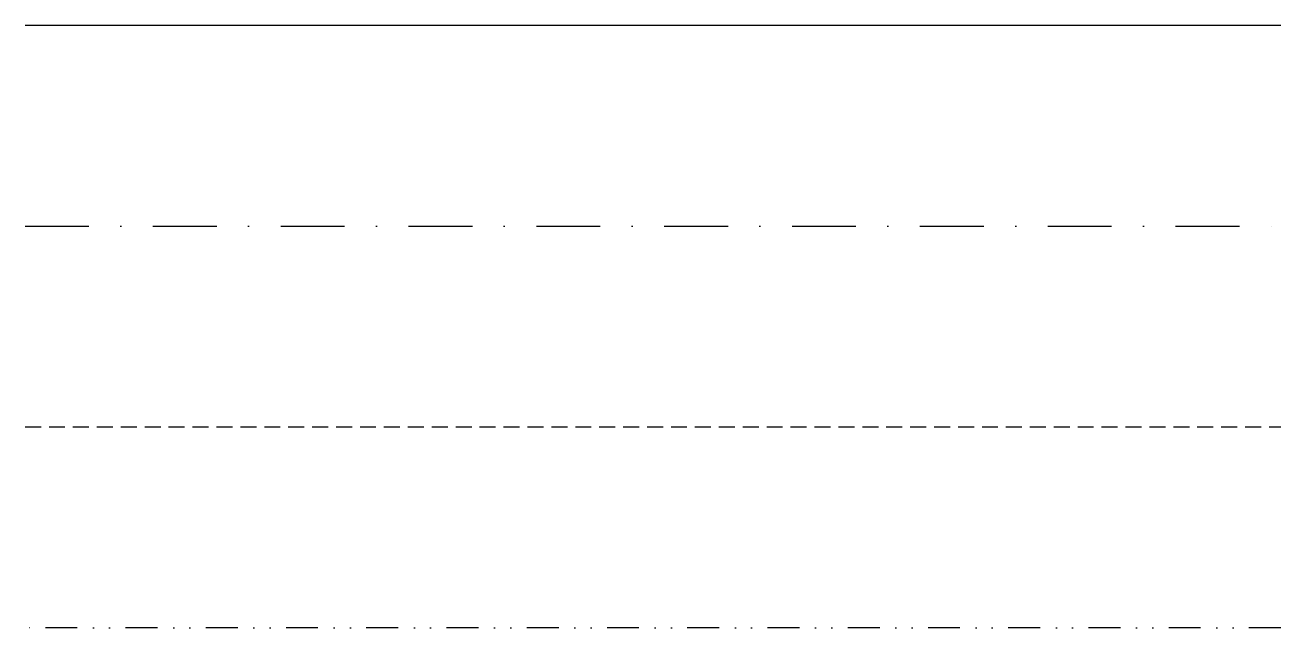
# Model space of a CAD drawing. Header units: millimetres. Extents: x 2385 to 2885, y 1487 to 1727.
import ezdxf

# ---------------------------------------------------------------- set-up
doc = ezdxf.new("R2010")
doc.units = ezdxf.units.MM
for name, pattern in [('DASHDOTX2', [50.8, 25.4, -12.7, 0, -12.7]), ('DIVIDE', [31.75, 12.7, -6.35, 0, -6.35, 0, -6.35]), ('HIDDEN', [9.525, 6.35, -3.175])]:
    doc.linetypes.add(name, pattern=pattern)
for name, color, linetype, lineweight in [('centro', 5, 'DASHDOTX2', 30), ('simulação', 6, 'DIVIDE', 30), ('tracejado', 1, 'HIDDEN', 30)]:
    doc.layers.add(name, color=color, linetype=linetype, lineweight=lineweight)

msp = doc.modelspace()

# ---------------------------------------------------------------- linework, layer by layer
msp.add_line((2384.83, 1727.15), (2884.83, 1727.15))
at = {"layer": 'centro'}
msp.add_line((2384.83, 1647.15), (2884.83, 1647.15), dxfattribs=at)
at = {"layer": 'simulação'}
msp.add_line((2884.83, 1487.15), (2384.83, 1487.15), dxfattribs=at)
at = {"layer": 'tracejado'}
msp.add_line((2384.83, 1567.15), (2884.83, 1567.15), dxfattribs=at)

doc.saveas('drawing.dxf')
